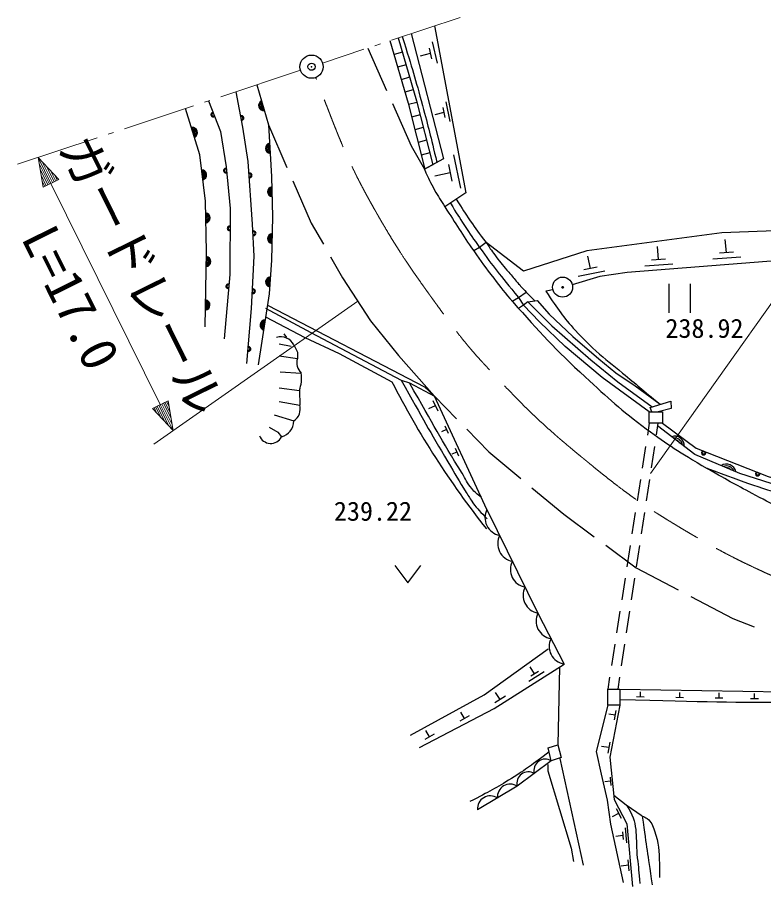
# Model space of a CAD drawing. Units: millimetres, scale not verified. Extents: x 40000 to 680000, y 20000 to 380000.
# Drawn here: x 269501 to 320994, y 251816 to 311792 of the extents above; entities that cross this region are included whole.
import ezdxf
from ezdxf.enums import TextEntityAlignment as Align

# ---------------------------------------------------------------- set-up
doc = ezdxf.new("R2010")
doc.units = ezdxf.units.MM
doc.header["$LTSCALE"] = 1000
doc.header["$PDMODE"] = 32
doc.header["$PDSIZE"] = 500
doc.linetypes.add('CHAIN', pattern=[18.5, 12, -1.5, 3.5, -1.5])
for name, color, linetype, lineweight in [('M-BGD', 7, 'Continuous', 25), ('M-BMK', 2, 'CHAIN', 13), ('M-BMK-HTXT', 7, 'Continuous', 13), ('M-BMK-SRVR', 3, 'Continuous', 25), ('M-STR-HTXT', 7, 'Continuous', 13)]:
    doc.layers.add(name, color=color, linetype=linetype, lineweight=lineweight)
doc.layers.add('M-OTRS', color=6, linetype='Continuous')
doc.styles.add('ＭＳ ゴシック', font='')
doc.styles.get('ＭＳ ゴシック').set_extended_font_data('MS Gothic')

msp = doc.modelspace()

# ---------------------------------------------------------------- hatches: boundary and pattern name
at = {"layer": 'M-BGD'}
msp.add_hatch(color=256, dxfattribs=at).paths.add_polyline_path([(307072, 293179, -0.41421), (307124, 293231, -0.41421)])

# ---------------------------------------------------------------- linework, layer by layer
msp.add_arc((307124, 293179), 52.1, 180, 360)
for p, q in [((298280, 311202), (300447, 299684)), ((295213, 310186), (296458, 305875)), ((295783, 310377), (297037, 306032)), ((296668, 310669), (298910, 302027)), ((298118, 310111), (298470, 308622)), ((293675, 309673), (294969, 306758)), ((297908, 309668), (298084, 308924)), ((296068, 309388), (295492, 309222)), ((297996, 309296), (297304, 309119)), ((296318, 308524), (295741, 308357)), ((296567, 307659), (295991, 307492)), ((296817, 306794), (296241, 306628)), ((297064, 305929), (296482, 305780)), ((297037, 306032), (298165, 301623)), ((299059, 305967), (299351, 304603)), ((295375, 305844), (296669, 302929)), ((296458, 305875), (297620, 301328)), ((298859, 305567), (299005, 304885)), ((297287, 305057), (296705, 304908)), ((298932, 305226), (298298, 305079)), ((286825, 304378), (288105, 301439)), ((297510, 304185), (296928, 304036)), ((296669, 302929), (297588, 301311)), ((297732, 303313), (297151, 303164)), ((297955, 302441), (297374, 302292)), ((299602, 302314), (300068, 300012)), ((298910, 302027), (297588, 301311)), ((298165, 301623), (297690, 301367)), ((299258, 301646), (299491, 300495)), ((288504, 300523), (289784, 297584)), ((299375, 301070), (298305, 300834)), ((300447, 299684), (299003, 298720)), ((287111, 298031), (287029, 295037)), ((289784, 297584), (290613, 296135)), ((318117, 296917), (308790, 295680)), ((326631, 297244), (318117, 296917)), ((318425, 295563), (318346, 296457)), ((301387, 295925), (300990, 295679)), ((301842, 296250), (301387, 295925)), ((304417, 294277), (301842, 296250)), ((313741, 295084), (313661, 295978)), ((291110, 295267), (291940, 293818)), ((308790, 295680), (304417, 294277)), ((309050, 294467), (308859, 295321)), ((326348, 295347), (311571, 294178)), ((314220, 295118), (313261, 295050)), ((319411, 295248), (317493, 295112)), ((318905, 295598), (317945, 295529)), ((309509, 294562), (308590, 294373)), ((314727, 294768), (312809, 294632)), ((309697, 293905), (307789, 293335)), ((310043, 294288), (308207, 293912)), ((311571, 294178), (309697, 293905)), ((291940, 293818), (293877, 290844)), ((314445, 293415), (314445, 291415)), ((315945, 291415), (315945, 293415)), ((304072, 292474), (304616, 292831)), ((304616, 292831), (305210, 292229)), ((303649, 292205), (304072, 292474)), ((304072, 292474), (304430, 291937)), ((304727, 292175), (304430, 291937)), ((304727, 292175), (305378, 292248)), ((304727, 292175), (306376, 290509)), ((305378, 292248), (306194, 291314)), ((286623, 291733), (289756, 290040)), ((286806, 291918), (297597, 286303)), ((304430, 291937), (304077, 291699)), ((305526, 290783), (304430, 291937)), ((286623, 291141), (289332, 289701)), ((306194, 291314), (307832, 289774)), ((293877, 290844), (295810, 288456)), ((307295, 289077), (305526, 290783)), ((306376, 290509), (309063, 288152)), ((287893, 289955), (288062, 289701)), ((289756, 290040), (295986, 286764)), ((307832, 289774), (309614, 288233)), ((287554, 289278), (288401, 289109)), ((288570, 289193), (288824, 288685)), ((288824, 288685), (288824, 288262)), ((309849, 286946), (307295, 289077)), ((287554, 288431), (288824, 288262)), ((295810, 288456), (298294, 285657)), ((309063, 288152), (310926, 286638)), ((309614, 288233), (310803, 287265)), ((287639, 287331), (289078, 287246)), ((295986, 286764), (296561, 286576)), ((313103, 284577), (309849, 286946)), ((310803, 287265), (312125, 286367)), ((287554, 286230), (288959, 286053)), ((296561, 286576), (298294, 285657)), ((298294, 285657), (297597, 286303)), ((310926, 286638), (313304, 284926)), ((312125, 286367), (313847, 285093)), ((288959, 286053), (288994, 285045)), ((298294, 285657), (299813, 284094)), ((301903, 277840), (298294, 285657)), ((287554, 285299), (288994, 285045)), ((298339, 284999), (297859, 284787)), ((298173, 285356), (298506, 284642)), ((313160, 284882), (314595, 285322)), ((314595, 285322), (314626, 284798)), ((287216, 284367), (288570, 283944)), ((313103, 284577), (314012, 284577)), ((313103, 283801), (313103, 284577)), ((313278, 284577), (313160, 284882)), ((314626, 284798), (313724, 284577)), ((314012, 284577), (314012, 283801)), ((313103, 283801), (312973, 282972)), ((314012, 283801), (313103, 283801)), ((313705, 283801), (313581, 282978)), ((286877, 283521), (287470, 283182)), ((287470, 283182), (287724, 282843)), ((299107, 283349), (298762, 283197)), ((298988, 283606), (299226, 283093)), ((300510, 283377), (302030, 281814)), ((299709, 282057), (299947, 281544)), ((312850, 282181), (312619, 280699)), ((313461, 282187), (313237, 280704)), ((299828, 281800), (299483, 281648)), ((302030, 281814), (304232, 279980)), ((312495, 279909), (312264, 278427)), ((313117, 279913), (312893, 278430)), ((305000, 279340), (307201, 277506)), ((307201, 277506), (309297, 275959)), ((312140, 277636), (311909, 276154)), ((312774, 277639), (312550, 276155)), ((310101, 275365), (312196, 273818)), ((311786, 275364), (311554, 273882)), ((312430, 275364), (312206, 273881)), ((295548, 273971), (296448, 272771)), ((296448, 272771), (297348, 273971)), ((312196, 273818), (315090, 272303)), ((311431, 273091), (311200, 271609)), ((312087, 273090), (311862, 271607)), ((315976, 271840), (318870, 270326)), ((311076, 270819), (310845, 269337)), ((311743, 270816), (311519, 269333)), ((318870, 270326), (320334, 269743)), ((301708, 265048), (306129, 268213)), ((310722, 268546), (310490, 267064)), ((311399, 268542), (311175, 267059)), ((302411, 264108), (307232, 267176)), ((305189, 266508), (304877, 266989)), ((306901, 266965), (306805, 261593)), ((305841, 266625), (304798, 265974)), ((305450, 266670), (304929, 266345)), ((310367, 266274), (310237, 265445)), ((311056, 266268), (310931, 265445)), ((302809, 264732), (302495, 265215)), ((310237, 265445), (311062, 265445)), ((310237, 264345), (310237, 265445)), ((311062, 265445), (311062, 264345)), ((311062, 265445), (331753, 265089)), ((312492, 264904), (312492, 265266)), ((315205, 264859), (315206, 265221)), ((317919, 264814), (317920, 265176)), ((320362, 264774), (320362, 265136)), ((296632, 262264), (301708, 265048)), ((303175, 264961), (302443, 264503)), ((312763, 264899), (312220, 264909)), ((315477, 264853), (314934, 264864)), ((318191, 264808), (317648, 264819)), ((320633, 264768), (320090, 264779)), ((297245, 261421), (302411, 264108)), ((310237, 264345), (309451, 261131)), ((311062, 264345), (310237, 264345)), ((311062, 264345), (310390, 260754)), ((310804, 263965), (310682, 263325)), ((300681, 263609), (300033, 263233)), ((300357, 263421), (300099, 263849)), ((310743, 263645), (310315, 263719)), ((298271, 262340), (297623, 261963)), ((297947, 262151), (297689, 262579)), ((306138, 261392), (306805, 261593)), ((306805, 261593), (307014, 260720)), ((310387, 261783), (310243, 261029)), ((306342, 260497), (306138, 261392)), ((309451, 261131), (309780, 259583)), ((310315, 261406), (309810, 261493)), ((307014, 260720), (306342, 260497)), ((306943, 260661), (308552, 253295)), ((310390, 260754), (310681, 257825)), ((309780, 259583), (310189, 257791)), ((310397, 259369), (310451, 258804)), ((310424, 259086), (310049, 259044)), ((311515, 257443), (310655, 258094)), ((310189, 257791), (310426, 256136)), ((310681, 257825), (311557, 256144)), ((312616, 256681), (311515, 257443)), ((310985, 256869), (310544, 256627)), ((310810, 257203), (311161, 256534)), ((310426, 256136), (311312, 252107)), ((311557, 256144), (311938, 251816)), ((311249, 255592), (311295, 255075)), ((311432, 255869), (311525, 254836)), ((311272, 255334), (310791, 255282)), ((311665, 253286), (311166, 253232)), ((311631, 253661), (311699, 252911))]:
    msp.add_line(p, q, dxfattribs=at)
for points in [[(286031, 307141), (286825, 304378), (287043, 300803), (287111, 298031)], [(285323, 287917), (285664, 291712), (285849, 295313), (285734, 297530), (285425, 301858), (285049, 304227), (284594, 306664)], [(282684, 306029), (283518, 303925), (283901, 301487), (284192, 298595), (284160, 294050), (283775, 289604)], [(282468, 290449), (282553, 295615), (282474, 299117), (282095, 302319), (281111, 305508)], [(287029, 295037), (286879, 292726), (286124, 287811)], [(289332, 289701), (291703, 288601), (295344, 286653)], [(314012, 283801), (316337, 282057), (321313, 280125), (325404, 278922), (329312, 278066), (335863, 277228), (340435, 277166), (368445, 279110)], [(368025, 278767), (348056, 277232), (341055, 276738), (335179, 276912), (331031, 277401), (324247, 278761), (319348, 280316), (316246, 281628), (313675, 283601)], [(301903, 277840), (305414, 270690), (307232, 267176)], [(306342, 260497), (303995, 258741), (301254, 257116)], [(306096, 260237), (306096, 259814), (307705, 254480), (307874, 253549)]]:
    msp.add_lwpolyline(points, dxfattribs=at)
for centre, radius in [((307124, 293179), 691), ((307124, 293179), 52.1), ((316853, 281744), 100), ((316853, 281744), 100), ((316853, 281744), 100), ((316853, 281744), 100), ((320581, 280296), 100), ((320581, 280296), 100), ((320581, 280296), 100), ((320581, 280296), 100)]:
    msp.add_circle(centre, radius, dxfattribs=at)
for centre, radius, start, end in [((286497, 305714), 354, 114.82328, 277.22846), ((286497, 305714), 283, 117.04732, 275.00442), ((286497, 305714), 212, 120.79364, 271.25809), ((286497, 305714), 142, 128.50537, 263.54636), ((286497, 305714), 100, 138.82304, 253.2287), ((286497, 305714), 100, 138.82304, 253.2287), ((283012, 305083), 156, 95.36299, 307.8834), ((283012, 305083), 125, 91.13588, 312.11051), ((283012, 305083), 100, 85.67872, 317.56768), ((283012, 305083), 100, 85.67872, 317.56768), ((283012, 305083), 100, 85.67872, 317.56768), ((283012, 305083), 100, 85.67872, 317.56768), ((284977, 304851), 156, 264.32362, 116.84403), ((284977, 304851), 125, 260.09651, 121.07114), ((284977, 304851), 100, 254.63934, 126.5283), ((284977, 304851), 100, 254.63934, 126.5283), ((284977, 304851), 100, 254.63934, 126.5283), ((284977, 304851), 100, 254.63934, 126.5283), ((281570, 303837), 354, 295.93822, 98.3434), ((281570, 303837), 283, 298.16226, 96.11936), ((281570, 303837), 212, 301.90859, 92.37304), ((281570, 303837), 142, 309.62032, 84.66131), ((281570, 303837), 100, 319.93798, 74.34364), ((281570, 303837), 100, 319.93798, 74.34364), ((286978, 302759), 354, 102.29205, 264.69723), ((286978, 302759), 283, 104.51609, 262.47319), ((286978, 302759), 212, 108.26241, 258.72686), ((286978, 302759), 142, 115.97414, 251.01513), ((286978, 302759), 100, 126.29181, 240.69747), ((286978, 302759), 100, 126.29181, 240.69747), ((282205, 300928), 354, 285.54817, 87.95335), ((282205, 300928), 283, 287.77221, 85.72931), ((282205, 300928), 212, 291.51853, 81.98298), ((283884, 301215), 156, 79.48606, 292.00647), ((283884, 301215), 125, 75.25895, 296.23358), ((283884, 301215), 100, 69.80179, 301.69075), ((283884, 301215), 100, 69.80179, 301.69075), ((283884, 301215), 100, 69.80179, 301.69075), ((283884, 301215), 100, 69.80179, 301.69075), ((282205, 300928), 142, 299.23026, 74.27125), ((282205, 300928), 100, 309.54793, 63.95359), ((282205, 300928), 100, 309.54793, 63.95359), ((285538, 300889), 156, 257.82684, 110.34725), ((285538, 300889), 125, 253.59973, 114.57436), ((285538, 300889), 100, 248.14256, 120.03152), ((285538, 300889), 100, 248.14256, 120.03152), ((285538, 300889), 100, 248.14256, 120.03152), ((285538, 300889), 100, 248.14256, 120.03152), ((287123, 299761), 354, 100.19774, 262.60292), ((287123, 299761), 283, 102.42178, 260.37888), ((287123, 299761), 212, 106.16811, 256.63256), ((287123, 299761), 142, 113.87984, 248.92083), ((287123, 299761), 100, 124.1975, 238.60316), ((287123, 299761), 100, 124.1975, 238.60316), ((282446, 297946), 354, 280.08697, 82.49215), ((282446, 297946), 283, 282.31101, 80.26811), ((282446, 297946), 212, 286.05733, 76.52178), ((282446, 297946), 142, 293.76906, 68.81005), ((282446, 297946), 100, 304.08673, 58.49239), ((282446, 297946), 100, 304.08673, 58.49239), ((284138, 297233), 156, 73.33846, 285.85887), ((284138, 297233), 125, 69.11135, 290.08598), ((284138, 297233), 100, 63.65419, 295.54315), ((284138, 297233), 100, 63.65419, 295.54315), ((284138, 297233), 100, 63.65419, 295.54315), ((284138, 297233), 100, 63.65419, 295.54315), ((285811, 296897), 156, 256.71556, 109.23597), ((285811, 296897), 125, 252.48845, 113.46308), ((285811, 296897), 100, 247.03128, 118.92024), ((285811, 296897), 100, 247.03128, 118.92024), ((285811, 296897), 100, 247.03128, 118.92024), ((285811, 296897), 100, 247.03128, 118.92024), ((287124, 296530), 354, 97.23396, 259.63914), ((287124, 296530), 283, 99.458, 257.4151), ((287124, 296530), 212, 103.20432, 253.66877), ((287124, 296530), 142, 110.91605, 245.95704), ((287124, 296530), 100, 121.23372, 235.63938), ((287124, 296530), 100, 121.23372, 235.63938), ((282487, 294949), 354, 277.85602, 80.26119), ((282487, 294949), 283, 280.08005, 78.03716), ((282487, 294949), 212, 283.82638, 74.29083), ((282487, 294949), 142, 291.53811, 66.5791), ((282487, 294949), 100, 301.85577, 56.26144), ((282487, 294949), 100, 301.85577, 56.26144), ((286986, 293536), 354, 95.08878, 257.49396), ((284046, 293240), 156, 68.78945, 281.30986), ((284046, 293240), 125, 64.56234, 285.53697), ((284046, 293240), 100, 59.10517, 290.99413), ((284046, 293240), 100, 59.10517, 290.99413), ((284046, 293240), 100, 59.10517, 290.99413), ((284046, 293240), 100, 59.10517, 290.99413), ((286986, 293536), 283, 97.31282, 255.26992), ((286986, 293536), 212, 101.05915, 251.5236), ((286986, 293536), 142, 108.77088, 243.81187), ((286986, 293536), 100, 119.08854, 233.49421), ((286986, 293536), 100, 119.08854, 233.49421), ((285769, 292898), 156, 250.7996, 103.32001), ((285769, 292898), 125, 246.57249, 107.54712), ((285769, 292898), 100, 241.11532, 113.00428), ((285769, 292898), 100, 241.11532, 113.00428), ((285769, 292898), 100, 241.11532, 113.00428), ((285769, 292898), 100, 241.11532, 113.00428), ((282438, 291949), 354, 277.85602, 80.26119), ((282438, 291949), 283, 280.08005, 78.03716), ((282438, 291949), 212, 283.82638, 74.29083), ((282438, 291949), 142, 291.53811, 66.5791), ((282438, 291949), 100, 301.85577, 56.26144), ((282438, 291949), 100, 301.85577, 56.26144), ((286601, 290559), 354, 90.06453, 252.46971), ((286601, 290559), 283, 92.28857, 250.24567), ((286601, 290559), 212, 96.03489, 246.49934), ((286601, 290559), 142, 103.74662, 238.78761), ((286601, 290559), 100, 114.06429, 228.46995), ((286601, 290559), 100, 114.06429, 228.46995), ((287681, 288756), 991, 26.20011, 107.4027), ((285456, 288909), 156, 248.59215, 101.11256), ((285456, 288909), 125, 244.36504, 105.33967), ((285456, 288909), 100, 238.90787, 110.79683), ((285456, 288909), 100, 238.90787, 110.79683), ((285456, 288909), 100, 238.90787, 110.79683), ((285456, 288909), 100, 238.90787, 110.79683), ((289798, 287966), 1018, 163.07249, 225), ((286767, 286875), 2341, 339.44002, 9.12578), ((350896, 315128), 62425, 207.13836, 218.23551), ((288012, 284791), 1014, 303.42481, 14.50017), ((287418, 283954), 1152, 285.37488, 359.48794), ((286981, 283240), 842, 201.77492, 331.86542), ((314863, 282243), 654, 355.27241, 109.71425), ((314863, 282243), 523, 5.08365, 99.90301), ((314863, 282243), 392, 26.9601, 78.02656), ((316853, 281744), 145, 112.37916, 25.17352), ((316853, 281744), 116, 93.92982, 43.62285), ((318437, 280317), 654, 9.85316, 124.295), ((318437, 280317), 523, 19.6644, 114.48376), ((318437, 280317), 392, 41.54085, 92.6073), ((320581, 280296), 145, 112.37916, 25.17352), ((320581, 280296), 116, 93.92982, 43.62285), ((303008, 277273), 1241, 152.82551, 259.48526), ((303885, 275486), 1241, 152.82551, 259.48526), ((304763, 273698), 1241, 152.82551, 259.48526), ((305641, 271911), 1241, 152.82551, 259.48526), ((306516, 270147), 1228, 153.72382, 260.98519), ((307425, 268389), 1228, 153.72382, 260.98519), ((305928, 259828), 787, 58.19785, 195.41289), ((304754, 258950), 787, 58.19785, 195.41289), ((303506, 258004), 885, 56.43716, 184.89197), ((302136, 257191), 885, 56.43716, 184.89197)]:
    msp.add_arc(centre, radius, start, end, dxfattribs=at)
for points, knots in [([(296064, 310468), (296763, 308185), (296954, 307581), (297457, 305711), (297869, 304181), (297994, 303678), (298449, 301777)], [0, 0, 0, 0, 1, 1, 1, 2, 2, 2, 2]), ([(297588, 301311), (297901, 300624), (297988, 300424), (298292, 299880), (298551, 299416), (298718, 299169), (299003, 298720), (299765, 297524), (300178, 296843), (300990, 295679), (301513, 294932), (301810, 294516), (302368, 293794), (302866, 293149), (303135, 292777), (303678, 292169), (305552, 290068), (306611, 288889), (308684, 286985), (310276, 285524), (311162, 284688), (312900, 283404), (314474, 282242), (315076, 281869), (317093, 280663)], [0, 0, 0, 0, 1, 1, 1, 2, 2, 2, 3, 3, 3, 4, 4, 4, 5, 5, 5, 6, 6, 6, 7, 7, 7, 8, 8, 8, 8]), ([(299384, 298974), (299843, 298224), (299965, 298025), (300357, 297429), (300748, 296834), (300976, 296506), (301387, 295925), (302372, 294530), (302756, 294099), (304072, 292474)], [0, 0, 0, 0, 1, 1, 1, 2, 2, 2, 3, 3, 3, 3]), ([(299786, 299243), (300240, 298525), (300362, 298333), (300752, 297764), (301163, 297162), (301308, 296970), (301842, 296250)], [0, 0, 0, 0, 1, 1, 1, 2, 2, 2, 2]), ([(301842, 296250), (302167, 295775), (302257, 295645), (302541, 295271), (302863, 294844), (303061, 294619), (303403, 294209), (303637, 293929), (303770, 293773), (304011, 293500), (304244, 293235), (304321, 293152), (304616, 292831)], [0, 0, 0, 0, 1, 1, 1, 2, 2, 2, 3, 3, 3, 4, 4, 4, 4]), ([(305962, 292897), (306867, 291586), (307120, 291159), (308022, 290178), (308544, 289612), (308848, 289304), (309419, 288786), (310111, 288157), (310540, 287852), (311258, 287254), (312270, 286410), (312585, 286146), (313847, 285093)], [0, 0, 0, 0, 1, 1, 1, 2, 2, 2, 3, 3, 3, 4, 4, 4, 4]), ([(295986, 286764), (297523, 284022), (297908, 283302), (299206, 281122), (299698, 280295), (299967, 279827), (300477, 279011), (300651, 278733), (300744, 278575), (300935, 278308), (301273, 277836), (301436, 277691), (301918, 277192)], [0, 0, 0, 0, 1, 1, 1, 2, 2, 2, 3, 3, 3, 4, 4, 4, 4]), ([(301521, 278667), (301196, 278916), (301085, 279016), (300849, 279281), (300524, 279645), (300443, 279925), (300186, 280340), (298701, 282734), (298278, 283549), (296561, 286576)], [0, 0, 0, 0, 1, 1, 1, 2, 2, 2, 3, 3, 3, 3]), ([(338871, 276332), (337264, 276347), (336815, 276358), (335501, 276442), (333927, 276542), (333050, 276665), (331486, 276866), (330017, 277055), (329190, 277154), (327739, 277456), (325942, 277831), (324948, 278106), (323181, 278608), (320767, 279295), (319964, 279614), (317093, 280663)], [0, 0, 0, 0, 1, 1, 1, 2, 2, 2, 3, 3, 3, 4, 4, 4, 5, 5, 5, 5]), ([(344457, 272234), (342445, 272266), (341832, 272314), (340159, 272491), (337484, 272773), (336011, 273171), (333404, 273837), (330810, 274499), (329371, 274942), (326849, 275840), (325775, 276221), (325198, 276501), (324158, 276968), (322682, 277631), (321881, 278059), (320449, 278812), (319124, 279509), (318695, 279751), (317093, 280663)], [0, 0, 0, 0, 1, 1, 1, 2, 2, 2, 3, 3, 3, 4, 4, 4, 5, 5, 5, 6, 6, 6, 6]), ([(311062, 264722), (317124, 264583), (318710, 264512), (323612, 264550), (325829, 264567), (326546, 264568), (329288, 264635)], [0, 0, 0, 0, 1, 1, 1, 2, 2, 2, 2]), ([(306202, 261111), (304998, 260205), (304644, 259940), (303588, 259277), (302505, 258597), (302101, 258391), (300726, 257688)], [0, 0, 0, 0, 1, 1, 1, 2, 2, 2, 2]), ([(311515, 257443), (311602, 257344), (311622, 257291), (311684, 257189), (312387, 256045), (312120, 255136), (312277, 253803), (312359, 253110), (312387, 252872), (312446, 252025)], [0, 0, 0, 0, 1, 1, 1, 2, 2, 2, 3, 3, 3, 3]), ([(312616, 256681), (312767, 256636), (312831, 256594), (312954, 256512), (313275, 256297), (313333, 256029), (313462, 255665), (313765, 254815), (313770, 254281), (313801, 253379), (313813, 253016), (313821, 252882), (313801, 252448)], [0, 0, 0, 0, 1, 1, 1, 2, 2, 2, 3, 3, 3, 4, 4, 4, 4])]:
    msp.add_open_spline(points, degree=3, knots=knots, dxfattribs=at)
for points in [[(306458, 292999), (306210, 292948), (306210, 292948), (305962, 292897)], [(312616, 256681), (312954, 254311), (312954, 254311), (313293, 251940)]]:
    msp.add_open_spline(points, degree=3, dxfattribs=at)
at = {"layer": 'M-BMK'}
msp.add_open_spline([(347022, 267857), (342492, 268017), (341104, 268019), (337368, 268606), (334407, 269071), (332745, 269384), (329861, 270203), (326944, 271031), (325338, 271624), (322557, 272832), (319205, 274288), (317384, 275263), (314270, 277176), (311754, 278721), (310468, 279789), (308185, 281662), (305511, 283857), (304143, 285254), (301786, 287787), (300280, 289407), (299555, 290425), (298258, 292217), (296538, 294593), (295610, 295960), (294163, 298512), (292237, 301909), (291766, 303311), (290087, 307643)], degree=3, knots=[0, 0, 0, 0, 1, 1, 1, 2, 2, 2, 3, 3, 3, 4, 4, 4, 5, 5, 5, 6, 6, 6, 7, 7, 7, 8, 8, 8, 9, 9, 9, 9], dxfattribs=at)
at = {"layer": 'M-BMK-HTXT'}
for p, q in [((295310, 310218), (300055, 311792)), ((290562, 308643), (293411, 309588)), ((294171, 309840), (294550, 309966)), ((283543, 306315), (289043, 308139)), ((282404, 305937), (282784, 306063)), ((276899, 304111), (281645, 305685)), ((269501, 301657), (275001, 303481)), ((275760, 303733), (276140, 303859))]:
    msp.add_line(p, q, dxfattribs=at)
at = {"layer": 'M-BMK-SRVR'}
msp.add_circle((289802, 308391), 800, dxfattribs=at)
at = {"layer": 'M-OTRS'}
msp.add_point((289802, 308391), dxfattribs=at)
at = {"layer": 'M-STR-HTXT'}
for p, q in [((313178, 280311), (332376, 307323)), ((270934, 302132), (271283, 300073)), ((270934, 302132), (272358, 300605)), ((270934, 302132), (271820, 300339)), ((271713, 300286), (271004, 301720)), ((271928, 300392), (271219, 301827)), ((271074, 301309), (271605, 300233)), ((271504, 301521), (272036, 300446)), ((272143, 300499), (271789, 301216)), ((271498, 300180), (271143, 300897)), ((271213, 300485), (271390, 300127)), ((271283, 300073), (272358, 300605)), ((272074, 300910), (272251, 300552)), ((271820, 300339), (279362, 285079)), ((292992, 292202), (278916, 282354)), ((279899, 285344), (278824, 284813)), ((279039, 284919), (279393, 284202)), ((279678, 283896), (279146, 284972)), ((279254, 285025), (279963, 283591)), ((280248, 283286), (279362, 285079)), ((279469, 285132), (280178, 283697)), ((280108, 284109), (279577, 285185)), ((279684, 285238), (280039, 284521)), ((279969, 284933), (279792, 285291)), ((280248, 283286), (279899, 285344)), ((280248, 283286), (278824, 284813)), ((279108, 284507), (278931, 284866))]:
    msp.add_line(p, q, dxfattribs=at)

# ---------------------------------------------------------------- texts
at = {"layer": 'M-BGD', "style": 'ＭＳ ゴシック'}
for s, p in [('238.92', (316912, 290339)), ('239.22', (294039, 277720))]:
    msp.add_text(s, height=1320, dxfattribs=at).set_placement(p, align=Align.MIDDLE_CENTER)
at = {"layer": 'M-STR-HTXT', "style": 'ＭＳ ゴシック'}
for s, p in [('ガードレール', (271595, 302512)), ('L=17.0', (269033, 296246))]:
    msp.add_text(s, height=2566, rotation=296.296, dxfattribs=at).set_placement(p, align=Align.BOTTOM_LEFT)

doc.saveas('drawing.dxf')
